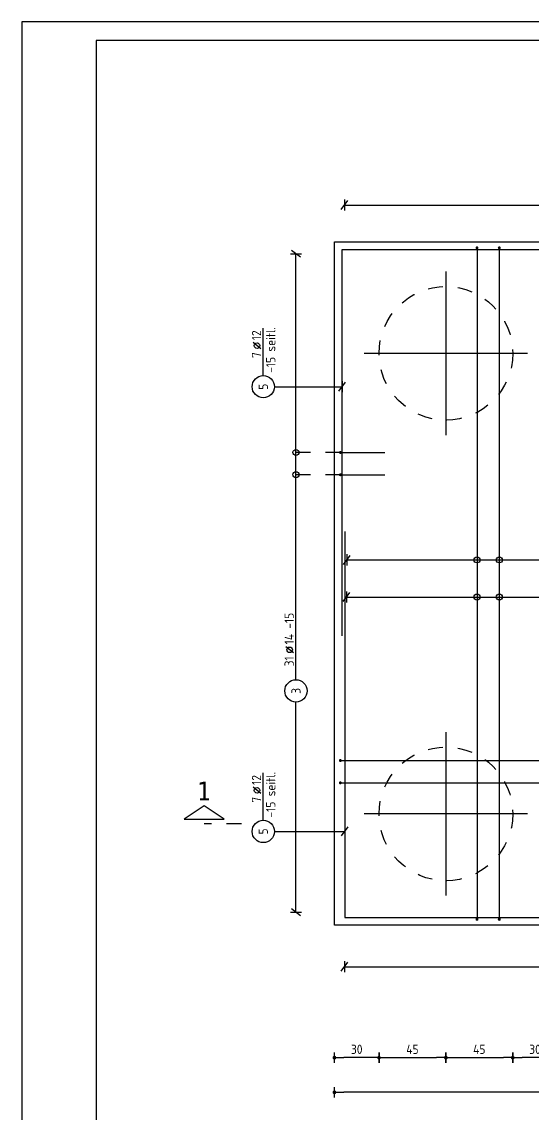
# Model space of a CAD drawing. Extents: x 0 to 30.1, y 0 to 14.9.
# Drawn here: x 0 to 3.44, y 7.5 to 14.85 of the extents above; entities that cross this region are included whole.
import ezdxf
from ezdxf.enums import TextEntityAlignment as Align

# ---------------------------------------------------------------- set-up
doc = ezdxf.new("R2010")
doc.units = 0
doc.header["$LTSCALE"] = 0.25
for name, pattern in [('AUSGEZOGEN', [1000.01, 1000, 0.01]), ('STRICHPUNKT2', [0.55, 0.25, -0.125, 0.05, -0.125]), ('VERDECKT', [0.375, 0.25, -0.125])]:
    doc.linetypes.add(name, pattern=pattern)
for name, color, linetype in [('ACHSEN', 7, 'Continuous'), ('BETON', 7, 'Continuous'), ('MASSE', 7, 'Continuous'), ('RAHMEN', 7, 'Continuous'), ('RND', 7, 'Continuous'), ('SCHNITTE', 7, 'Continuous'), ('VERDECKT', 7, 'Continuous')]:
    doc.layers.add(name, color=color, linetype=linetype)
doc.styles.add('helv', font='tahoma.ttf')
doc.styles.add('txt', font='isocp.shx')
doc.dimstyles.new('DOT_I', dxfattribs={"dimscale": 0.25, "dimtxt": 0.25, "dimasz": 0.25, "dimexe": 0.1, "dimexo": 0.3, "dimgap": 0.1, "dimtad": 1, "dimdec": 3, "dimzin": 3, "dimtxsty": 'txt', "dimblk": 'DOT', "dimblk1": 'DOT', "dimblk2": 'DOT', "dimsah": 1, "dimcen": 0.1, "dimse1": 1, "dimse2": 1, "dimazin": 0, "dimtfac": 1, "dimtdec": 4, "dimtix": 1, "dimtmove": 2, "dimatfit": 3, "dimfxl": 0, "dimtvp": 1, "dimtolj": 1, "dimtzin": 0, "dimarcsym": 0})

# ---------------------------------------------------------------- blocks, each defined once
blk = doc.blocks.new('lei_gre')
at = {"layer": 'RND', "color": 7, "linetype": 'Continuous'}
for p, q in [((-0.09, -0.12), (0.09, 0.12)), ((0, 0.15), (0, -0.15))]:
    blk.add_line(p, q, dxfattribs=at)
blk = doc.blocks.new('RND_LEI')
at = {"layer": 'RND', "color": 7, "linetype": 'Continuous'}
blk.add_line((1.022, 0.066), (1.19, 0.27), dxfattribs=at)
for centre, radius in [((0, 0), 0.3), ((1.106, 0.168), 0.075)]:
    blk.add_circle(centre, radius, dxfattribs=at)
at = {"layer": 'RND', "color": 7, "linetype": 'Continuous', "style": 'txt'}
blk.add_attdef('ANZ', text='', height=0.25, dxfattribs=at).set_placement((0.931, 0.057), align=Align.RIGHT)
for tag, p in [('DUM', (1.253, 0.057)), ('ABSTD', (1.674, 0.057)), ('POSTXT', (0.374, -0.327))]:
    blk.add_attdef(tag, p, '', height=0.25, dxfattribs=at)
blk.add_attdef('POSL', text='', height=0.25, dxfattribs=at).set_placement((0, 0), align=Align.MIDDLE)
blk = doc.blocks.new('DOT')
at = {"layer": 'MASSE', "color": 7, "linetype": 'Continuous'}
for p, q in [((0, 0), (-1, 0)), ((0, 0.54), (0, -0.54))]:
    blk.add_line(p, q, dxfattribs=at)
at = {"layer": 'MASSE', "color": 7, "linetype": 'Continuous', "const_width": 0.2}
blk.add_lwpolyline([(-0.1, 0, 1), (0.1, 0, 1)], format="xyb", close=True, dxfattribs=at)
blk = doc.blocks.new('*D83')
at = {"layer": 'DEFPOINTS', "color": 0, "linetype": 'AUSGEZOGEN', "transparency": 16777216}
for p in [(2.1038, 7.8776), (2.1038, 7.8776), (2.4038, 7.8776)]:
    blk.add_point(p, dxfattribs=at)
at = {"layer": 'MASSE', "color": 0, "linetype": 'AUSGEZOGEN', "lineweight": -2, "transparency": 16777216}
blk.add_line((2.3413, 7.8776), (2.1663, 7.8776), dxfattribs=at)
at = {"layer": 'MASSE', "color": 0, "linetype": 'AUSGEZOGEN', "lineweight": -2, "transparency": 16777216, "xscale": 0.0625, "yscale": 0.0625, "zscale": 0.0625, "rotation": 180}
blk.add_blockref('DOT', (2.1038, 7.8776), dxfattribs=at)
at = {"layer": 'MASSE', "color": 0, "linetype": 'AUSGEZOGEN', "lineweight": -2, "transparency": 16777216, "xscale": 0.0625, "yscale": 0.0625, "zscale": 0.0625}
blk.add_blockref('DOT', (2.4038, 7.8776), dxfattribs=at)
at = {"layer": 'MASSE', "color": 0, "linetype": 'AUSGEZOGEN', "transparency": 16777216, "insert": (2.2538, 7.9339), "char_height": 0.0625, "attachment_point": 5, "style": 'txt'}
blk.add_mtext('\\A1;30', dxfattribs=at)
blk = doc.blocks.new('*D84')
at = {"layer": 'DEFPOINTS', "color": 0, "linetype": 'AUSGEZOGEN', "transparency": 16777216}
for p in [(2.4038, 7.8776), (2.8538, 7.8776), (2.8538, 7.8776)]:
    blk.add_point(p, dxfattribs=at)
at = {"layer": 'MASSE', "color": 0, "linetype": 'AUSGEZOGEN', "lineweight": -2, "transparency": 16777216}
blk.add_line((2.4663, 7.8776), (2.7913, 7.8776), dxfattribs=at)
at = {"layer": 'MASSE', "color": 0, "linetype": 'AUSGEZOGEN', "lineweight": -2, "transparency": 16777216, "xscale": 0.0625, "yscale": 0.0625, "zscale": 0.0625, "rotation": 180}
blk.add_blockref('DOT', (2.4038, 7.8776), dxfattribs=at)
at = {"layer": 'MASSE', "color": 0, "linetype": 'AUSGEZOGEN', "lineweight": -2, "transparency": 16777216, "xscale": 0.0625, "yscale": 0.0625, "zscale": 0.0625}
blk.add_blockref('DOT', (2.8538, 7.8776), dxfattribs=at)
at = {"layer": 'MASSE', "color": 0, "linetype": 'AUSGEZOGEN', "transparency": 16777216, "insert": (2.6288, 7.9339), "char_height": 0.0625, "attachment_point": 5, "style": 'txt'}
blk.add_mtext('\\A1;45', dxfattribs=at)
blk = doc.blocks.new('*D85')
at = {"layer": 'DEFPOINTS', "color": 0, "linetype": 'AUSGEZOGEN', "transparency": 16777216}
for p in [(2.8538, 7.8776), (3.3038, 7.8776), (3.3038, 7.8776)]:
    blk.add_point(p, dxfattribs=at)
at = {"layer": 'MASSE', "color": 0, "linetype": 'AUSGEZOGEN', "lineweight": -2, "transparency": 16777216}
blk.add_line((2.9163, 7.8776), (3.2413, 7.8776), dxfattribs=at)
at = {"layer": 'MASSE', "color": 0, "linetype": 'AUSGEZOGEN', "lineweight": -2, "transparency": 16777216, "xscale": 0.0625, "yscale": 0.0625, "zscale": 0.0625, "rotation": 180}
blk.add_blockref('DOT', (2.8538, 7.8776), dxfattribs=at)
at = {"layer": 'MASSE', "color": 0, "linetype": 'AUSGEZOGEN', "lineweight": -2, "transparency": 16777216, "xscale": 0.0625, "yscale": 0.0625, "zscale": 0.0625}
blk.add_blockref('DOT', (3.3038, 7.8776), dxfattribs=at)
at = {"layer": 'MASSE', "color": 0, "linetype": 'AUSGEZOGEN', "transparency": 16777216, "insert": (3.0788, 7.9339), "char_height": 0.0625, "attachment_point": 5, "style": 'txt'}
blk.add_mtext('\\A1;45', dxfattribs=at)
blk = doc.blocks.new('*D87')
at = {"layer": 'DEFPOINTS', "color": 0, "linetype": 'AUSGEZOGEN', "transparency": 16777216}
for p in [(3.3038, 7.8776), (3.3038, 7.8776), (3.6038, 7.8776)]:
    blk.add_point(p, dxfattribs=at)
at = {"layer": 'MASSE', "color": 0, "linetype": 'AUSGEZOGEN', "lineweight": -2, "transparency": 16777216}
blk.add_line((3.5413, 7.8776), (3.3663, 7.8776), dxfattribs=at)
at = {"layer": 'MASSE', "color": 0, "linetype": 'AUSGEZOGEN', "lineweight": -2, "transparency": 16777216, "xscale": 0.0625, "yscale": 0.0625, "zscale": 0.0625, "rotation": 180}
blk.add_blockref('DOT', (3.3038, 7.8776), dxfattribs=at)
at = {"layer": 'MASSE', "color": 0, "linetype": 'AUSGEZOGEN', "lineweight": -2, "transparency": 16777216, "xscale": 0.0625, "yscale": 0.0625, "zscale": 0.0625}
blk.add_blockref('DOT', (3.6038, 7.8776), dxfattribs=at)
at = {"layer": 'MASSE', "color": 0, "linetype": 'AUSGEZOGEN', "transparency": 16777216, "insert": (3.4538, 7.9339), "char_height": 0.0625, "attachment_point": 5, "style": 'txt'}
blk.add_mtext('\\A1;30', dxfattribs=at)
blk = doc.blocks.new('*D95')
at = {"layer": 'DEFPOINTS', "color": 0, "linetype": 'AUSGEZOGEN', "transparency": 16777216}
for p in [(2.1038, 7.6443), (2.1038, 7.6443), (6.7038, 7.6443)]:
    blk.add_point(p, dxfattribs=at)
at = {"layer": 'MASSE', "color": 0, "linetype": 'AUSGEZOGEN', "lineweight": -2, "transparency": 16777216}
blk.add_line((6.6413, 7.6443), (2.1663, 7.6443), dxfattribs=at)
at = {"layer": 'MASSE', "color": 0, "linetype": 'AUSGEZOGEN', "lineweight": -2, "transparency": 16777216, "xscale": 0.0625, "yscale": 0.0625, "zscale": 0.0625, "rotation": 180}
blk.add_blockref('DOT', (2.1038, 7.6443), dxfattribs=at)
at = {"layer": 'MASSE', "color": 0, "linetype": 'AUSGEZOGEN', "lineweight": -2, "transparency": 16777216, "xscale": 0.0625, "yscale": 0.0625, "zscale": 0.0625}
blk.add_blockref('DOT', (6.7038, 7.6443), dxfattribs=at)
at = {"layer": 'MASSE', "color": 0, "linetype": 'AUSGEZOGEN', "transparency": 16777216, "insert": (4.4038, 7.7005), "char_height": 0.0625, "attachment_point": 5, "style": 'txt'}
blk.add_mtext('\\A1;460', dxfattribs=at)
blk = doc.blocks.new('SCHN-1')
at = {"layer": 'SCHNITTE', "color": 5, "linetype": 'Continuous'}
blk.add_lwpolyline([(0.54, 0.125), (0, 0.485), (-0.54, 0.125)], close=True, dxfattribs=at)
at = {"layer": 'SCHNITTE', "color": 6, "linetype": 'Continuous', "style": 'helv'}
blk.add_attdef('SCHN-1', text='', height=0.5, dxfattribs=at).set_placement((0, 0.635), align=Align.CENTER)
blk = doc.blocks.new('DINA1')
at = {"layer": 'RAHMEN'}
for p, q in [((0, 59.4), (0, 0)), ((84.1, 59.4), (0, 59.4))]:
    blk.add_line(p, q, dxfattribs=at)
at = {"layer": 'RAHMEN', "color": 5}
for p, q in [((2, 58.9), (2, 0.5)), ((83.6, 58.9), (2, 58.9))]:
    blk.add_line(p, q, dxfattribs=at)

msp = doc.modelspace()

# ---------------------------------------------------------------- linework, layer by layer
at = {"layer": 'ACHSEN', "color": 140, "linetype": 'AUSGEZOGEN'}
for p, q in [((2.8538, 13.1686), (2.8538, 12.0686)), ((3.4038, 12.6186), (2.3038, 12.6186)), ((2.8538, 10.0686), (2.8538, 8.9686)), ((3.4038, 9.5186), (2.3038, 9.5186))]:
    msp.add_line(p, q, dxfattribs=at)
at = {"layer": 'BETON', "color": 6, "linetype": 'AUSGEZOGEN'}
for p, q in [((2.1038, 13.3686), (6.7038, 13.3686)), ((2.1038, 8.7686), (2.1038, 13.3686)), ((6.7038, 8.7686), (2.1038, 8.7686))]:
    msp.add_line(p, q, dxfattribs=at)
at = {"layer": 'RND', "color": 7, "linetype": 'AUSGEZOGEN'}
for p, q in [((2.1711, 13.6166), (3.5945, 13.6166)), ((1.8447, 10.4215), (1.8447, 13.2874)), ((1.6248, 12.4689), (1.6248, 12.7889)), ((2.1864, 11.2282), (5.5634, 11.2282)), ((2.1856, 10.9782), (5.563, 10.9782)), ((1.8447, 8.8559), (1.8447, 10.2715)), ((1.6248, 9.4754), (1.6248, 9.7954)), ((2.1711, 8.4898), (3.5945, 8.4898))]:
    msp.add_line(p, q, dxfattribs=at)
at = {"layer": 'RND', "color": 102, "linetype": 'AUSGEZOGEN'}
for p, q in [((1.6998, 12.3939), (2.1569, 12.3939)), ((1.6998, 9.4004), (2.174, 9.4004))]:
    msp.add_line(p, q, dxfattribs=at)
at = {"layer": 'RND', "color": 102, "linetype": 'VERDECKT'}
for p, q in [((2.1438, 11.9515), (1.8197, 11.9515)), ((2.1438, 11.8015), (1.8197, 11.8015))]:
    msp.add_line(p, q, dxfattribs=at)
at = {"layer": 'RND', "color": 1, "linetype": 'AUSGEZOGEN'}
for points in [[(2.1569, 10.7173), (2.1569, 13.3173), (4.7569, 13.3173)], [(3.0634, 13.3286), (3.0634, 8.8086)], [(3.2134, 13.3286), (3.2134, 8.8086)], [(2.1438, 11.9515), (2.4438, 11.9515)], [(2.1438, 11.8015), (2.4438, 11.8015)], [(2.174, 11.42), (2.174, 8.82), (4.774, 8.82)], [(2.1438, 9.8776), (6.6638, 9.8776)], [(2.1438, 9.7276), (6.6638, 9.7276)]]:
    msp.add_lwpolyline(points, dxfattribs=at)
at = {"layer": 'RND', "color": 7, "linetype": 'AUSGEZOGEN', "const_width": 0.01}
for points in [[(3.0684, 13.3286, -1), (3.0584, 13.3286, -1)], [(3.2184, 13.3286, -1), (3.2084, 13.3286, -1)], [(2.1438, 11.9565, -1), (2.1438, 11.9465, -1)], [(2.1438, 11.8065, -1), (2.1438, 11.7965, -1)], [(2.1438, 9.8826, -1), (2.1438, 9.8726, -1)], [(2.1438, 9.7326, -1), (2.1438, 9.7226, -1)], [(3.0684, 8.8086, -1), (3.0584, 8.8086, -1)], [(3.2184, 8.8086, -1), (3.2084, 8.8086, -1)]]:
    msp.add_lwpolyline(points, format="xyb", close=True, dxfattribs=at)
at = {"layer": 'RND', "color": 7, "linetype": 'AUSGEZOGEN'}
for centre in [(1.8447, 11.9515), (1.8447, 11.8015), (3.0634, 11.2282), (3.2134, 11.2282), (3.0634, 10.9782), (3.2134, 10.9782)]:
    msp.add_circle(centre, 0.02, dxfattribs=at)
at = {"layer": 'SCHNITTE', "color": 5, "linetype": 'STRICHPUNKT2'}
msp.add_line((1.4773, 9.4512), (1.2273, 9.4512), dxfattribs=at)
at = {"layer": 'VERDECKT', "color": 7, "linetype": 'VERDECKT'}
for centre in [(2.8538, 12.6186), (2.8538, 9.5186)]:
    msp.add_circle(centre, 0.45, dxfattribs=at)

# ---------------------------------------------------------------- block references
at = {"layer": 'RAHMEN', "color": 7, "linetype": 'AUSGEZOGEN', "xscale": 0.25, "yscale": 0.25, "zscale": 0.25}
msp.add_blockref('DINA1', (0, 0), dxfattribs=at)
at = {"layer": 'RND', "color": 7, "linetype": 'AUSGEZOGEN', "xscale": 0.25, "yscale": 0.25, "zscale": 0.25}
for p in [(2.1711, 13.6166), (2.1569, 12.3939), (2.1864, 11.2282), (2.1856, 10.9782), (2.174, 9.4004), (2.1711, 8.4898)]:
    msp.add_blockref('lei_gre', p, dxfattribs=at)
at = {"layer": 'RND', "color": 7, "linetype": 'AUSGEZOGEN', "xscale": 0.25, "yscale": 0.25, "zscale": 0.25, "rotation": 90}
for p in [(1.8447, 13.2874), (1.8447, 8.8559)]:
    msp.add_blockref('lei_gre', p, dxfattribs=at)
for p, values in [((1.6248, 12.3939), {'POSL': '5', 'DUM': '12', 'ANZ': '7', 'POSTXT': '-15 seitl.'}), ((1.8447, 10.3465), {'POSL': '3', 'DUM': '14', 'ANZ': '31', 'ABSTD': '-15'}), ((1.6248, 9.4004), {'POSL': '5', 'DUM': '12', 'ANZ': '7', 'POSTXT': '-15 seitl.'})]:
    msp.add_blockref('RND_LEI', p, dxfattribs=at).add_auto_attribs(values)
at = {"layer": 'SCHNITTE', "color": 5, "linetype": 'STRICHPUNKT2', "xscale": 0.25, "yscale": 0.25, "zscale": 0.25}
msp.add_blockref('SCHN-1', (1.2273, 9.4512), dxfattribs=at).add_auto_attribs({'SCHN-1': '1'})

# ---------------------------------------------------------------- dimensions: what is measured, and where the dimension line sits
at = {"layer": 'MASSE', "color": 7, "linetype": 'AUSGEZOGEN'}
for base, p1, p2, picture, middle in [((2.1038, 7.8776), (2.4038, 7.8776), (2.1038, 7.8776), '*D83', (2.2538, 7.9339)), ((2.8538, 7.8776), (2.4038, 7.8776), (2.8538, 7.8776), '*D84', (2.6288, 7.9339)), ((3.3038, 7.8776), (2.8538, 7.8776), (3.3038, 7.8776), '*D85', (3.0788, 7.9339)), ((3.3038, 7.8776), (3.6038, 7.8776), (3.3038, 7.8776), '*D87', (3.4538, 7.9339)), ((2.1038, 7.6443), (6.7038, 7.6443), (2.1038, 7.6443), '*D95', (4.4038, 7.7005))]:
    dim = msp.add_linear_dim(base=base, p1=p1, p2=p2, dimstyle='DOT_I', override={"dimdec": 0, "dimlfac": 100}, dxfattribs=at)
    dim.commit()
    dim.dimension.update_dxf_attribs({"geometry": picture, "text_midpoint": middle})

doc.saveas('drawing.dxf')
